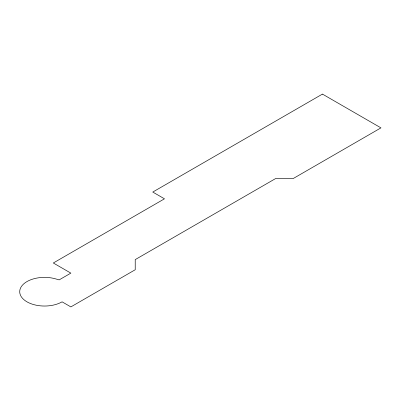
<?xml version="1.0" encoding="UTF-8"?>
<svg xmlns="http://www.w3.org/2000/svg" width="401" height="401" viewBox="0 0 401 401"><rect width="100%" height="100%" fill="white"/><g stroke="black" fill="none" stroke-linecap="round" stroke-linejoin="round"><path stroke-width="0.6" d="M322.444 94.095L152.771 192.054L164.475 198.811L53.313 262.991L70.862 273.126L59.163 279.878L55.443 278.83A24.822 14.331 0 0 0 23.574 284.028A24.822 14.331 0 0 0 29.017 302.89A24.822 14.331 0 0 0 62.085 301.838L70.862 306.905L135.222 269.748L135.222 259.612L275.637 178.545L293.191 178.545L380.95 127.874L322.444 94.095"/></g></svg>
